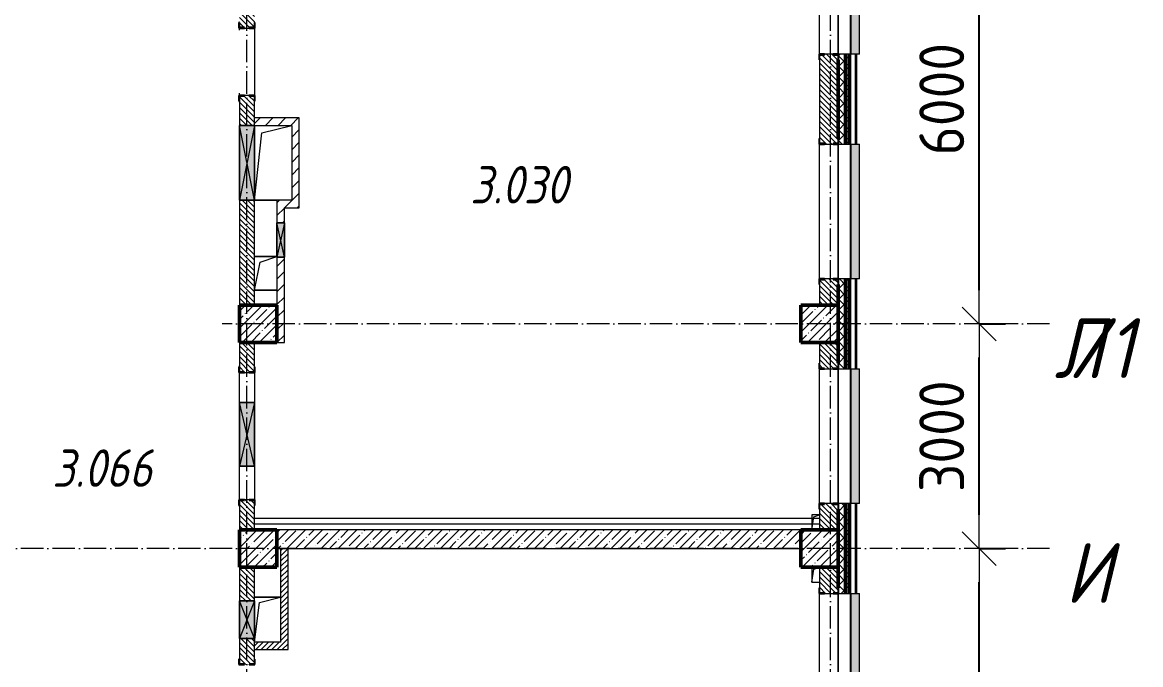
# Model space of a CAD drawing. Header units: millimetres. Extents: x 2294 to 908349, y -83289 to 219220.
# Drawn here: x 255934 to 270875, y 20806 to 29381 of the extents above; entities that cross this region are included whole.
import ezdxf

# ---------------------------------------------------------------- set-up
doc = ezdxf.new("R2010")
doc.units = ezdxf.units.MM
doc.linetypes.add('50_200_ШТРИХ_1Т_ш5_п1_п1_', pattern=[700, 500, -100, 0, -100])
for name, color, linetype, lineweight in [('A-____-____-DIMS', 7, 'Continuous', 9), ('A-DETL-____-OTLN-4', 7, 'Continuous', 18), ('A-DETL-GENF-OTLN', 7, 'Continuous', 9), ('A-FLOR-____-OTLN', 7, 'Continuous', 9), ('A-GENM-____-MCUT', 7, 'Continuous', 25), ('A-GENM-____-OTLN', 7, 'Continuous', 9), ('A-GENM-____-OTLN-1', 7, 'Continuous', 25), ('A-GLAZ-____-OTLN', 7, 'Continuous', 9), ('A-WALL-____-MCUT-1', 7, 'Continuous', 9), ('A-WALL-____-MCUT-2', 7, 'Continuous', 50), ('A-WALL-____-MCUT-3', 7, 'Continuous', 9), ('A-WALL-____-OTLN', 7, 'Continuous', 9), ('A-WALL-____-PATT-1', 7, 'Continuous', 9), ('A-WALL-FNSH-MCUT-1', 7, 'Continuous', 9), ('I-WALL-____-OTLN', 7, 'Continuous', 9), ('S-COLS-____-MCUT', 7, 'Continuous', 50), ('S-COLS-____-OTLN', 7, 'Continuous', 9), ('S-GRID-____-IDEN', 7, 'Continuous', 9), ('S-GRID-____-OTLN-1', 7, '50_200_ШТРИХ_1Т_ш5_п1_п1_', 9), ('Марки помещений', 7, 'Continuous', 9)]:
    doc.layers.add(name, color=color, linetype=linetype, lineweight=lineweight)
doc.layers.add('A-GLAZ-____-OTLN-1', color=7, linetype='Continuous', lineweight=9, true_color=0xc0c0c0)
doc.styles.add('ISOCPEUR_I', font='isocpeui.ttf', dxfattribs={"width": 0.9, "height": 2.5})
doc.styles.add('ISOCPEUR_I_2', font='isocpeui.ttf', dxfattribs={"width": 0.85, "height": 2.3})
doc.styles.add('СПДС', font='isocpeur.ttf', dxfattribs={"width": 0.9})
doc.dimstyles.new('Размера А3', dxfattribs={"dimtxt": 800, "dimasz": 450, "dimexe": 350, "dimexo": 100, "dimgap": 200, "dimtad": 1, "dimdec": 0, "dimrnd": 10, "dimzin": 0, "dimdsep": 46, "dimtxsty": 'СПДС', "dimblk": 'ARROWHEAD_6', "dimcen": 1, "dimclrd": 5, "dimclre": 5, "dimclrt": 5, "dimazin": 0, "dimtfac": 1, "dimtdec": 0, "dimtmove": 2, "dimatfit": 3, "dimfxl": 1, "dimtolj": 1, "dimtzin": 0, "dimarcsym": 0})
pattern_1 = [(45, (165583.51, 6025.28), (-70.71068, 70.71068), []), (135, (165583.51, 6025.28), (-70.71068, -70.71068), [])]
pattern_2 = [(45, (165583.51, 6025.28), (-84.85281, 84.85281), [])]
pattern_3 = [(135, (165583.507, 6025.276), (-35.35534, -35.35534), [])]
pattern_4 = [(45, (165583.507, 6025.276), (-35.35534, 35.35534), [])]

# ---------------------------------------------------------------- blocks, each defined once
blk = doc.blocks.new('ARROWHEAD_6')
at = {"color": 0, "linetype": 'Continuous'}
for p, q in [((-0.5, -0.5), (0.5, 0.5)), ((0, 0), (-1, 0))]:
    blk.add_line(p, q, dxfattribs=at)
blk = doc.blocks.new('*D2701')
at = {"layer": 'A-____-____-DIMS', "color": 0, "lineweight": -2, "transparency": 16777216}
for p, q in [((268712, 22356), (269068, 22356)), ((268718, 16806), (268718, 21906)), ((268712, 16356), (269068, 16356))]:
    blk.add_line(p, q, dxfattribs=at)
at = {"layer": 'Defpoints', "color": 0, "transparency": 16777216}
for p in [(268612, 22356), (268718, 22356), (268612, 16356)]:
    blk.add_point(p, dxfattribs=at)
at = {"layer": 'A-____-____-DIMS', "color": 0, "lineweight": -2, "transparency": 16777216, "xscale": 450, "yscale": 450, "zscale": 450}
for p, rotation in [((268718, 22356), 90), ((268718, 16356), 270)]:
    blk.add_blockref('ARROWHEAD_6', p, dxfattribs=dict(at, rotation=rotation))
at = {"layer": 'A-____-____-DIMS', "color": 0, "transparency": 16777216, "insert": (268218, 19356), "char_height": 600, "attachment_point": 5, "rotation": 90, "style": 'СПДС'}
blk.add_mtext('\\A1;6000', dxfattribs=at)
blk = doc.blocks.new('*D2702')
at = {"layer": 'A-____-____-DIMS', "color": 0, "lineweight": -2, "transparency": 16777216}
for p, q in [((268712, 25356), (269068, 25356)), ((268718, 22806), (268718, 24906)), ((268712, 22356), (269068, 22356))]:
    blk.add_line(p, q, dxfattribs=at)
at = {"layer": 'Defpoints', "color": 0, "transparency": 16777216}
for p in [(268612, 25356), (268718, 25356), (268612, 22356)]:
    blk.add_point(p, dxfattribs=at)
at = {"layer": 'A-____-____-DIMS', "color": 0, "lineweight": -2, "transparency": 16777216, "xscale": 450, "yscale": 450, "zscale": 450}
for p, rotation in [((268718, 25356), 90), ((268718, 22356), 270)]:
    blk.add_blockref('ARROWHEAD_6', p, dxfattribs=dict(at, rotation=rotation))
at = {"layer": 'A-____-____-DIMS', "color": 0, "transparency": 16777216, "insert": (268218, 23856), "char_height": 600, "attachment_point": 5, "rotation": 90, "style": 'СПДС'}
blk.add_mtext('\\A1;3000', dxfattribs=at)
blk = doc.blocks.new('*D2703')
at = {"layer": 'A-____-____-DIMS', "color": 0, "lineweight": -2, "transparency": 16777216}
for p, q in [((268712, 31356), (269068, 31356)), ((268718, 25806), (268718, 30906)), ((268712, 25356), (269068, 25356))]:
    blk.add_line(p, q, dxfattribs=at)
at = {"layer": 'Defpoints', "color": 0, "transparency": 16777216}
for p in [(268612, 31356), (268718, 31356), (268612, 25356)]:
    blk.add_point(p, dxfattribs=at)
at = {"layer": 'A-____-____-DIMS', "color": 0, "lineweight": -2, "transparency": 16777216, "xscale": 450, "yscale": 450, "zscale": 450}
for p, rotation in [((268718, 31356), 90), ((268718, 25356), 270)]:
    blk.add_blockref('ARROWHEAD_6', p, dxfattribs=dict(at, rotation=rotation))
at = {"layer": 'A-____-____-DIMS', "color": 0, "transparency": 16777216, "insert": (268218, 28356), "char_height": 600, "attachment_point": 5, "rotation": 90, "style": 'СПДС'}
blk.add_mtext('\\A1;6000', dxfattribs=at)
blk = doc.blocks.new('BSC_Колонна _Прямоугольная - 500х500-V29-АР1_План отверстий 3 этажа в осях 1-64_А-ГГ')
at = {"layer": 'S-COLS-____-OTLN'}
h = blk.add_hatch(dxfattribs=at)
h.set_pattern_fill('FP_66', color=256, style=0, pattern_type=2)
h.set_pattern_definition([(45, (-101000, -16331.04), (-114.04925, 114.04925), []), (45, (-100885.95, -16331.04), (-114.04925, 114.04925), [201.613, -40.323, 3.353, -36.97])])
h.paths.add_polyline_path([(-250, -250), (250, -250), (250, 250), (-250, 250), (-250, -116)], flags=0)
at = {"layer": 'S-COLS-____-MCUT'}
for p, q in [((250, 250), (-250, 250)), ((-250, 250), (-250, -250)), ((250, -250), (250, 250)), ((-250, -250), (250, -250))]:
    blk.add_line(p, q, dxfattribs=at)
blk = doc.blocks.new('BSC_Колонна _Прямоугольная - 500х500-V30-АР1_План отверстий 3 этажа в осях 1-64_А-ГГ')
at = {"layer": 'S-COLS-____-OTLN'}
h = blk.add_hatch(dxfattribs=at)
h.set_pattern_fill('FP_67', color=256, style=0, pattern_type=2)
h.set_pattern_definition([(45, (-93500, -16331.04), (-114.04925, 114.04925), []), (45, (-93385.95, -16331.04), (-114.04925, 114.04925), [201.613, -40.323, 3.353, -36.97])])
h.paths.add_polyline_path([(-250, -250), (250, -250), (250, 250), (-250, 250)], flags=0)
at = {"layer": 'S-COLS-____-MCUT'}
for p, q in [((250, 250), (-250, 250)), ((-250, 250), (-250, -250)), ((250, -250), (250, 250)), ((-250, -250), (250, -250))]:
    blk.add_line(p, q, dxfattribs=at)
blk = doc.blocks.new('BSC_Колонна _Прямоугольная - 500х500-V37-АР1_План отверстий 3 этажа в осях 1-64_А-ГГ')
at = {"layer": 'S-COLS-____-OTLN'}
h = blk.add_hatch(dxfattribs=at)
h.set_pattern_fill('FP_74', color=256, style=0, pattern_type=2)
h.set_pattern_definition([(45, (-101000, -19331.04), (-114.04925, 114.04925), []), (45, (-100885.95, -19331.04), (-114.04925, 114.04925), [201.613, -40.323, 3.353, -36.97])])
h.paths.add_polyline_path([(-250, -250), (250, -250), (250, 250), (-250, 250)], flags=0)
at = {"layer": 'S-COLS-____-MCUT'}
for p, q in [((250, 250), (-250, 250)), ((-250, 250), (-250, -250)), ((250, -250), (250, 250)), ((-250, -250), (250, -250))]:
    blk.add_line(p, q, dxfattribs=at)
blk = doc.blocks.new('BSC_Колонна _Прямоугольная - 500х500-V38-АР1_План отверстий 3 этажа в осях 1-64_А-ГГ')
at = {"layer": 'S-COLS-____-OTLN'}
h = blk.add_hatch(dxfattribs=at)
h.set_pattern_fill('FP_75', color=256, style=0, pattern_type=2)
h.set_pattern_definition([(45, (-93500, -19331.04), (-114.04925, 114.04925), []), (45, (-93385.95, -19331.04), (-114.04925, 114.04925), [201.613, -40.323, 3.353, -36.97])])
h.paths.add_polyline_path([(-250, -250), (250, -250), (250, 250), (-250, 250)], flags=0)
at = {"layer": 'S-COLS-____-MCUT'}
for p, q in [((250, 250), (-250, 250)), ((-250, 250), (-250, -250)), ((250, -250), (250, 250)), ((-250, -250), (250, -250))]:
    blk.add_line(p, q, dxfattribs=at)
blk = doc.blocks.new('Фахверк_СКБ_Уголок - 250_2700-27497298-АР1_План отверстий 3 этажа в осях 1-64_А-ГГ')
at = {"layer": 'A-GENM-____-MCUT'}
for p, q in [((200, 181), (125, 181)), ((125, 181), (125, 106)), ((131, 106), (131, 175)), ((131, 175), (200, 175)), ((200, 175), (200, 181)), ((125, 106), (131, 106)), ((131, -6), (125, -6)), ((125, -6), (125, -81)), ((125, -81), (200, -81)), ((131, -75), (131, -6)), ((200, -75), (131, -75)), ((200, -81), (200, -75))]:
    blk.add_line(p, q, dxfattribs=at)
blk = doc.blocks.new('АР_Перемычка - АР_Перемычка-28586037-АР1_План отверстий 3 этажа в осях 1-64_А-ГГ')
at = {"layer": 'A-GENM-____-OTLN'}
blk.add_line((-250, -100), (-243, -100), dxfattribs=at)
blk = doc.blocks.new('154_Стойка_СКБ_Уголок - СМ-2480_200-28346303-АР1_План отверстий 3 этажа в осях 1-64_А-ГГ')
at = {"layer": 'A-GENM-____-MCUT'}
for p, q in [((125, 156), (125, 81)), ((200, 156), (125, 156)), ((131, 81), (131, 150)), ((131, 150), (200, 150)), ((200, 150), (200, 156)), ((125, 81), (131, 81)), ((131, 19), (125, 19)), ((125, 19), (125, -56)), ((131, -50), (131, 19)), ((125, -56), (200, -56)), ((200, -50), (131, -50)), ((200, -56), (200, -50))]:
    blk.add_line(p, q, dxfattribs=at)
blk = doc.blocks.new('Стойка_Влож_Полоса боковая - Полоса-28213942-АР1_План отверстий 3 этажа в осях 1-64_А-ГГ')
at = {"layer": 'A-GENM-____-OTLN'}
for p, q in [((-5, 60), (0, 60)), ((-5, -60), (-5, 60)), ((0, 31), (0, -31)), ((0, -60), (-5, -60))]:
    blk.add_line(p, q, dxfattribs=at)
blk = doc.blocks.new('Фахверк_СКБ_Уголок - 200_3960-28268576-АР1_План отверстий 3 этажа в осях 1-64_А-ГГ')
at = {"layer": 'A-GENM-____-MCUT'}
for p, q in [((200, 156), (125, 156)), ((125, 156), (125, 81)), ((131, 81), (131, 150)), ((131, 150), (200, 150)), ((200, 150), (200, 156)), ((125, 81), (131, 81)), ((131, 19), (125, 19)), ((125, 19), (125, -56)), ((131, -50), (131, 19)), ((125, -56), (200, -56)), ((200, -50), (131, -50)), ((200, -56), (200, -50))]:
    blk.add_line(p, q, dxfattribs=at)
blk = doc.blocks.new('AR_Отверстие прямоугольное _в плите_ - AR_Отверстие прямоугольное _в плите_-V178-АР1_План отверстий 3 этажа в осях 1-64_А-ГГ')
at = {"layer": 'A-GENM-____-OTLN'}
for p, q in [((-50, 100), (-50, -100)), ((-50, -100), (-25, 75)), ((-25, 75), (50, 100)), ((-50, -100), (50, -100))]:
    blk.add_line(p, q, dxfattribs=at)
blk = doc.blocks.new('AR_Отверстие прямоугольное _в плите_ - AR_Отверстие прямоугольное _в плите_-V179-АР1_План отверстий 3 этажа в осях 1-64_А-ГГ')
at = {"layer": 'A-GENM-____-OTLN'}
for p, q in [((50, 100), (-50, 100)), ((-50, 100), (-50, -100)), ((-50, -100), (-25, 75)), ((-25, 75), (50, 100))]:
    blk.add_line(p, q, dxfattribs=at)
blk = doc.blocks.new('AR_Отверстие прямоугольное _в плите_ - AR_Отверстие прямоугольное _в плите_-V187-АР1_План отверстий 3 этажа в осях 1-64_А-ГГ')
at = {"layer": 'A-GENM-____-OTLN'}
for p, q in [((150, 225), (-150, 225)), ((-150, -225), (-75, 150)), ((-75, 150), (150, 225)), ((-150, -225), (150, -225))]:
    blk.add_line(p, q, dxfattribs=at)
blk = doc.blocks.new('AR_Отверстие прямоугольное _в плите_ - AR_Отверстие прямоугольное _в плите_-V188-АР1_План отверстий 3 этажа в осях 1-64_А-ГГ')
at = {"layer": 'A-GENM-____-OTLN'}
for p, q in [((175, 300), (-175, 300)), ((-105, 230), (175, 300)), ((-175, -300), (-105, 230))]:
    blk.add_line(p, q, dxfattribs=at)
blk = doc.blocks.new('AR_Отверстие прямоугольное _в плите_ - AR_Отверстие прямоугольное _в плите_-30552728-АР1_План отверстий 3 этажа в осях 1-64_А-ГГ')
at = {"layer": 'A-GENM-____-OTLN'}
for p, q in [((-150, 400), (250, 500)), ((-250, -500), (-150, 400)), ((-250, -500), (50, -500))]:
    blk.add_line(p, q, dxfattribs=at)
blk = doc.blocks.new('Отлив_СКБ - Отлив витража_120_НВФ-31885688-АР1_План отверстий 3 этажа в осях 1-64_А-ГГ')
at = {"layer": 'A-GLAZ-____-OTLN-1'}
for points in [[(4275, -2), (4800, -2), (4800, 0), (0, 0), (0, -2), (740, -2)], [(4275, -120), (4800, -120), (4800, -2), (0, -2), (0, -120), (740, -120)]]:
    blk.add_hatch(color=256, dxfattribs=at).paths.add_polyline_path(points, flags=0)
at = {"layer": 'A-GLAZ-____-OTLN'}
for p, q in [((0, 0), (4800, 0)), ((4800, -2), (0, -2)), ((0, -120), (0, -83)), ((0, -120), (4800, -120)), ((4800, -83), (4800, -120))]:
    blk.add_line(p, q, dxfattribs=at)
blk = doc.blocks.new('Отлив_СКБ - Отлив витража_120_НВФ-31885687-АР1_План отверстий 3 этажа в осях 1-64_А-ГГ')
at = {"layer": 'A-GLAZ-____-OTLN-1'}
for points in [[(0, 0), (0, -2), (1800, -2), (1800, 0), (534, 0)], [(0, -2), (0, -120), (1800, -120), (1800, -2), (534, -2)]]:
    blk.add_hatch(color=256, dxfattribs=at).paths.add_polyline_path(points, flags=0)
at = {"layer": 'A-GLAZ-____-OTLN'}
for p, q in [((0, 0), (1800, 0)), ((1800, -2), (0, -2)), ((0, -120), (0, -83)), ((0, -120), (1800, -120)), ((1800, -83), (1800, -120))]:
    blk.add_line(p, q, dxfattribs=at)
blk = doc.blocks.new('AR_Отверстие прямоугольное _в стене__БезПР - AR_Отверстие прямоугольное _в стене__БезПР-36899064-АР1_План отверстий 3 этажа в осях 1-64_А-ГГ')
at = {"layer": 'A-GLAZ-____-OTLN'}
blk.add_hatch(color=256, dxfattribs=at).paths.add_polyline_path([(500, 100), (-500, 100), (-500, -100), (500, -100)], flags=0)
at = {"layer": 'A-DETL-GENF-OTLN'}
for p, q in [((-500, -100), (-500, 100)), ((-500, 100), (500, 100)), ((500, 100), (-500, -100)), ((-500, 100), (500, -100)), ((500, 100), (-500, 100)), ((-500, 100), (-500, -100)), ((500, 100), (500, -100)), ((500, -100), (500, 100)), ((500, -100), (-500, -100)), ((-500, -100), (500, -100))]:
    blk.add_line(p, q, dxfattribs=at)
at = {"layer": 'A-GLAZ-____-OTLN'}
blk.add_line((500, 100), (-500, 100), dxfattribs=at)
blk = doc.blocks.new('AR_Отверстие прямоугольное _в стене_ - AR_Отверстие прямоугольное _в стене__ОВ-36961020-АР1_План отверстий 3 этажа в осях 1-64_А-ГГ')
at = {"layer": 'A-GLAZ-____-OTLN'}
blk.add_hatch(color=256, dxfattribs=at).paths.add_polyline_path([(230, -50), (230, 50), (-230, 50), (-230, -50)], flags=0)
at = {"layer": 'A-DETL-GENF-OTLN'}
for p, q in [((-230, -50), (-230, 50)), ((-230, 50), (230, 50)), ((230, 50), (-230, -50)), ((-230, 50), (230, -50)), ((230, 50), (-230, 50)), ((-230, 50), (-230, -50)), ((230, 50), (230, -50)), ((230, -50), (230, 50)), ((230, -50), (-230, -50)), ((-230, -50), (230, -50))]:
    blk.add_line(p, q, dxfattribs=at)
blk = doc.blocks.new('AR_Отверстие прямоугольное _в стене_ - AR_Отверстие прямоугольное _в стене__ОВ-36949509-АР1_План отверстий 3 этажа в осях 1-64_А-ГГ')
at = {"layer": 'A-GLAZ-____-OTLN'}
blk.add_hatch(color=256, dxfattribs=at).paths.add_polyline_path([(250, -100), (250, 100), (-250, 100), (-250, -100)], flags=0)
at = {"layer": 'A-DETL-GENF-OTLN'}
for p, q in [((-250, -100), (-250, 100)), ((-250, 100), (250, 100)), ((250, 100), (-250, -100)), ((-250, 100), (250, -100)), ((250, 100), (-250, 100)), ((-250, 100), (-250, -100)), ((250, 100), (250, -100)), ((250, -100), (250, 100)), ((250, -100), (-250, -100)), ((-250, -100), (250, -100))]:
    blk.add_line(p, q, dxfattribs=at)
blk = doc.blocks.new('AR_Отверстие прямоугольное _в стене_ - AR_Отверстие прямоугольное _в стене__ОВ-36927705-АР1_План отверстий 3 этажа в осях 1-64_А-ГГ')
at = {"layer": 'A-GLAZ-____-OTLN'}
blk.add_hatch(color=256, dxfattribs=at).paths.add_polyline_path([(-425, 100), (-425, -100), (425, -100), (425, 100)], flags=0)
at = {"layer": 'A-DETL-GENF-OTLN'}
for p, q in [((-425, -100), (-425, 100)), ((-425, 100), (425, 100)), ((425, 100), (-425, -100)), ((-425, 100), (425, -100)), ((425, 100), (-425, 100)), ((-425, 100), (-425, -100)), ((425, 100), (425, -100)), ((425, -100), (425, 100)), ((425, -100), (-425, -100)), ((-425, -100), (425, -100))]:
    blk.add_line(p, q, dxfattribs=at)
blk = doc.blocks.new('3floor')
at = {"layer": 'A-WALL-____-PATT-1'}
h = blk.add_hatch(dxfattribs=at)
h.set_pattern_fill('FP_1', color=256, style=0, pattern_type=2)
h.set_pattern_definition(pattern_1)
h.paths.add_polyline_path([(266934, 4006), (266934, 4956), (266840, 4956), (266840, 4881), (266834, 4881), (266834, 4006)], flags=0)
h.paths.add_polyline_path([(266840, 6756), (266934, 6756), (266934, 7956), (266840, 7956), (266840, 7881), (266834, 7881), (266834, 6831), (266840, 6831), (266840, 6759)], flags=0)
h.paths.add_polyline_path([(266934, 9756), (266934, 10956), (266840, 10956), (266840, 10881), (266834, 10881), (266834, 9831), (266840, 9831), (266840, 9756)], flags=0)
h.paths.add_polyline_path([(266934, 12756), (266934, 13956), (266840, 13956), (266840, 13881), (266834, 13881), (266834, 12831), (266840, 12831), (266840, 12756)], flags=0)
h.paths.add_polyline_path([(266840, 15756), (266934, 15756), (266934, 16956), (266840, 16956), (266840, 16881), (266834, 16881), (266834, 15831), (266840, 15831), (266840, 15762)], flags=0)
h.paths.add_polyline_path([(266840, 21756), (266934, 21756), (266934, 22956), (266840, 22956), (266840, 22881), (266834, 22881), (266834, 21831), (266840, 21831), (266840, 21762)], flags=0)
h.paths.add_polyline_path([(266840, 24756), (266934, 24756), (266934, 25956), (266840, 25956), (266840, 25881), (266834, 25881), (266834, 24831), (266840, 24831), (266840, 24762)], flags=0)
h.paths.add_polyline_path([(266934, 27756), (266934, 28956), (266840, 28956), (266840, 28881), (266834, 28881), (266834, 27831), (266840, 27831), (266840, 27756)], flags=0)
h.paths.add_polyline_path([(266840, 30756), (266934, 30756), (266934, 31956), (266840, 31956), (266840, 31881), (266834, 31881), (266834, 30831), (266840, 30831), (266840, 30762)], flags=0)
h.paths.add_polyline_path([(266934, 33756), (266934, 34956), (266840, 34956), (266840, 34881), (266834, 34881), (266834, 33831), (266840, 33831), (266840, 33756)], flags=0)
h.paths.add_polyline_path([(266934, 39756), (266934, 40956), (266840, 40956), (266840, 40881), (266834, 40881), (266834, 39831), (266840, 39831), (266840, 39756)], flags=0)
h.paths.add_polyline_path([(266840, 42756), (266934, 42756), (266934, 43956), (266840, 43956), (266840, 43881), (266834, 43881), (266834, 42831), (266840, 42831), (266840, 42762)], flags=0)
h.paths.add_polyline_path([(266934, 45756), (266934, 46956), (266840, 46956), (266840, 46881), (266834, 46881), (266834, 45831), (266840, 45831), (266840, 45756)], flags=0)
h.paths.add_polyline_path([(266934, 51756), (266934, 52821), (266834, 52821), (266834, 51831), (266840, 51831), (266840, 51756)], flags=0)
h = blk.add_hatch(dxfattribs=at)
h.set_pattern_fill('FP_1', color=256, style=0, pattern_type=2)
h.set_pattern_definition(pattern_1)
h.paths.add_polyline_path([(266934, 3956), (266984, 3956), (266984, 4956), (266934, 4956), (266934, 4006)], flags=0)
h.paths.add_polyline_path([(266934, 6756), (266984, 6756), (266984, 7956), (266934, 7956), (266934, 6759)], flags=0)
h.paths.add_polyline_path([(266984, 9756), (266984, 10956), (266934, 10956), (266934, 9756)], flags=0)
h.paths.add_polyline_path([(266984, 12756), (266984, 13956), (266934, 13956), (266934, 12756)], flags=0)
h.paths.add_polyline_path([(266934, 15756), (266984, 15756), (266984, 16956), (266934, 16956), (266934, 16220)], flags=0)
h.paths.add_polyline_path([(266934, 21756), (266984, 21756), (266984, 22956), (266934, 22956), (266934, 22240)], flags=0)
h.paths.add_polyline_path([(266984, 24756), (266984, 25956), (266934, 25956), (266934, 24756)], flags=0)
h.paths.add_polyline_path([(266984, 27756), (266984, 28956), (266934, 28956), (266934, 27756)], flags=0)
h.paths.add_polyline_path([(266934, 30756), (266984, 30756), (266984, 31956), (266934, 31956), (266934, 30840)], flags=0)
h.paths.add_polyline_path([(266934, 33756), (266984, 33756), (266984, 34956), (266934, 34956), (266934, 34280)], flags=0)
h.paths.add_polyline_path([(266934, 39756), (266984, 39756), (266984, 40956), (266934, 40956), (266934, 40301)], flags=0)
h.paths.add_polyline_path([(266984, 42756), (266984, 43956), (266934, 43956), (266934, 42756)], flags=0)
h.paths.add_polyline_path([(266934, 45756), (266984, 45756), (266984, 46956), (266934, 46956), (266934, 46321)], flags=0)
h.paths.add_polyline_path([(266934, 51756), (266984, 51756), (266984, 52821), (266934, 52821), (266934, 52341)], flags=0)
h = blk.add_hatch(dxfattribs=at)
h.set_pattern_fill('FP_3', color=256, style=0, pattern_type=2)
h.set_pattern_definition([(45, (165583.51, 6025.28), (-85.53659, 85.53659), []), (45, (165640.53, 6025.28), (-85.53659, 85.53659), [])])
h.paths.add_polyline_path([(267064, 3856), (267084, 3856), (267084, 4956), (267064, 4956), (267064, 3876)], flags=0)
h.paths.add_polyline_path([(267084, 6756), (267084, 7956), (267064, 7956), (267064, 6756)], flags=0)
h.paths.add_polyline_path([(267064, 9756), (267084, 9756), (267084, 10956), (267064, 10956), (267064, 10199)], flags=0)
h.paths.add_polyline_path([(267064, 12756), (267084, 12756), (267084, 13956), (267064, 13956), (267064, 12780)], flags=0)
h.paths.add_polyline_path([(267084, 15756), (267084, 16956), (267064, 16956), (267064, 15756)], flags=0)
h.paths.add_polyline_path([(267084, 21756), (267084, 22956), (267064, 22956), (267064, 21756)], flags=0)
h.paths.add_polyline_path([(267084, 24756), (267084, 25956), (267064, 25956), (267064, 24756)], flags=0)
h.paths.add_polyline_path([(267084, 27756), (267084, 28956), (267064, 28956), (267064, 27756)], flags=0)
h.paths.add_polyline_path([(267064, 30756), (267084, 30756), (267084, 31956), (267064, 31956), (267064, 30840)], flags=0)
h.paths.add_polyline_path([(267084, 33756), (267084, 34956), (267064, 34956), (267064, 33756)], flags=0)
h.paths.add_polyline_path([(267084, 39756), (267084, 40956), (267064, 40956), (267064, 39756)], flags=0)
h.paths.add_polyline_path([(267064, 42756), (267084, 42756), (267084, 43956), (267064, 43956), (267064, 42881)], flags=0)
h.paths.add_polyline_path([(267084, 45756), (267084, 46956), (267064, 46956), (267064, 45756)], flags=0)
h.paths.add_polyline_path([(267084, 51756), (267084, 52821), (267064, 52821), (267064, 51756)], flags=0)
h = blk.add_hatch(dxfattribs=at)
h.set_pattern_fill('FP_6', color=256, style=0, pattern_type=2)
h.set_pattern_definition(pattern_3)
h.paths.add_polyline_path([(258834, 25606), (259034, 25606), (259034, 27006), (258834, 27006)], flags=0)
h.paths.add_polyline_path([(258834, 28006), (259034, 28006), (259034, 28400), (258965, 28400), (258965, 28406), (258903, 28406), (258903, 28400), (258834, 28400), (258834, 28331)], flags=0)
h.paths.add_polyline_path([(258965, 29306), (258965, 29312), (259034, 29312), (259034, 30306), (258834, 30306), (258834, 29312), (258903, 29312), (258903, 29306)], flags=0)
h.paths.add_polyline_path([(258878, 30706), (259034, 30706), (259034, 30806), (258834, 30806), (258834, 30706)], flags=0)
h.paths.add_polyline_path([(259034, 31006), (259034, 31106), (258834, 31106), (258834, 31006), (258845, 31006)], flags=0)
h = blk.add_hatch(dxfattribs=at)
h.set_pattern_fill('FP_6', color=256, style=0, pattern_type=2)
h.set_pattern_definition(pattern_3)
h.paths.add_polyline_path([(266834, 25606), (266834, 25950), (266765, 25950), (266765, 25956), (266653, 25956), (266653, 25950), (266584, 25950), (266584, 25606)], flags=0)
h.paths.add_polyline_path([(266765, 27756), (266765, 27762), (266834, 27762), (266834, 28950), (266765, 28950), (266765, 28956), (266653, 28956), (266653, 28950), (266584, 28950), (266584, 27762), (266653, 27762), (266653, 27756)], flags=0)
h.paths.add_polyline_path([(266653, 30756), (266765, 30756), (266765, 30762), (266834, 30762), (266834, 31106), (266584, 31106), (266584, 30762), (266653, 30762)], flags=0)
h = blk.add_hatch(dxfattribs=at)
h.set_pattern_fill('FP_4', color=256, style=0, pattern_type=2)
h.set_pattern_definition(pattern_2)
h.paths.add_polyline_path([(259534, 28006), (259634, 28006), (259634, 28106), (259034, 28106), (259034, 28006), (259245, 28006)], flags=0)
h = blk.add_hatch(dxfattribs=at)
h.set_pattern_fill('FP_4', color=256, style=0, pattern_type=2)
h.set_pattern_definition(pattern_2)
h.paths.add_polyline_path([(259634, 26906), (259634, 28006), (259534, 28006), (259534, 26906)], flags=0)
h = blk.add_hatch(dxfattribs=at)
h.set_pattern_fill('FP_4', color=256, style=0, pattern_type=2)
h.set_pattern_definition(pattern_2)
h.paths.add_polyline_path([(259434, 26906), (259534, 26906), (259534, 27006), (259334, 27006), (259334, 26906)], flags=0)
h = blk.add_hatch(dxfattribs=at)
h.set_pattern_fill('FP_4', color=256, style=0, pattern_type=2)
h.set_pattern_definition(pattern_2)
h.paths.add_polyline_path([(259434, 25106), (259434, 26246), (259334, 26246), (259334, 25106)], flags=0)
h.paths.add_polyline_path([(259434, 26706), (259434, 26906), (259334, 26906), (259334, 26706)], flags=0)
h = blk.add_hatch(dxfattribs=at)
h.set_pattern_fill('FP_6', color=256, style=0, pattern_type=2)
h.set_pattern_definition(pattern_3)
h.paths.add_polyline_path([(259034, 22606), (259034, 23000), (258965, 23000), (258965, 23006), (258903, 23006), (258903, 23000), (258834, 23000), (258834, 22606), (258994, 22606)], flags=0)
h.paths.add_polyline_path([(258903, 24706), (258965, 24706), (258965, 24712), (259034, 24712), (259034, 25106), (258834, 25106), (258834, 24712), (258903, 24712)], flags=0)
h = blk.add_hatch(dxfattribs=at)
h.set_pattern_fill('FP_6', color=256, style=0, pattern_type=2)
h.set_pattern_definition(pattern_3)
h.paths.add_polyline_path([(266765, 22606), (266834, 22606), (266834, 22950), (266765, 22950), (266765, 22956), (266653, 22956), (266653, 22950), (266584, 22950), (266584, 22606)], flags=0)
h.paths.add_polyline_path([(266765, 24756), (266765, 24762), (266834, 24762), (266834, 25106), (266584, 25106), (266584, 24762), (266653, 24762), (266653, 24756)], flags=0)
h = blk.add_hatch(dxfattribs=at)
h.set_pattern_fill('FP_38', color=256, style=0, pattern_type=2)
h.set_pattern_definition([(45, (165583.5, 6025.28), (-114.04925, 114.04925), []), (45, (165697.56, 6025.28), (-114.04925, 114.04925), [201.612, -40.322, 3.353, -36.97])])
h.paths.add_polyline_path([(266334, 22356), (266334, 22606), (259334, 22606), (259334, 22356), (266315, 22356)], flags=0)
h = blk.add_hatch(dxfattribs=at)
h.set_pattern_fill('FP_5', color=256, style=0, pattern_type=2)
h.set_pattern_definition(pattern_4)
h.paths.add_polyline_path([(259484, 21106), (259484, 22356), (259384, 22356), (259384, 21106)], flags=0)
h = blk.add_hatch(dxfattribs=at)
h.set_pattern_fill('FP_6', color=256, style=0, pattern_type=2)
h.set_pattern_definition(pattern_3)
h.paths.add_polyline_path([(259034, 16606), (259034, 19000), (258965, 19000), (258965, 19006), (258903, 19006), (258903, 19000), (258834, 19000), (258834, 16606)], flags=0)
h.paths.add_polyline_path([(258903, 20806), (258965, 20806), (258965, 20812), (259034, 20812), (259034, 21156), (258834, 21156), (258834, 20812), (258903, 20812)], flags=0)
h.paths.add_polyline_path([(259034, 21656), (259034, 22106), (258834, 22106), (258834, 21656), (258964, 21656)], flags=0)
h = blk.add_hatch(dxfattribs=at)
h.set_pattern_fill('FP_6', color=256, style=0, pattern_type=2)
h.set_pattern_definition(pattern_3)
h.paths.add_polyline_path([(266834, 16606), (266834, 16950), (266765, 16950), (266765, 16956), (266653, 16956), (266653, 16950), (266584, 16950), (266584, 16606), (266765, 16606)], flags=0)
h.paths.add_polyline_path([(266765, 21756), (266765, 21762), (266834, 21762), (266834, 22106), (266584, 22106), (266584, 21762), (266653, 21762), (266653, 21756)], flags=0)
h = blk.add_hatch(dxfattribs=at)
h.set_pattern_fill('FP_5', color=256, style=0, pattern_type=2)
h.set_pattern_definition(pattern_4)
h.paths.add_polyline_path([(259034, 21006), (259484, 21006), (259484, 21106), (259034, 21106)], flags=0)
at = {"layer": 'A-DETL-____-OTLN-4'}
for p, q in [((266584, 22756), (259034, 22756)), ((266584, 22681), (259034, 22681))]:
    blk.add_line(p, q, dxfattribs=at)
at = {"layer": 'A-FLOR-____-OTLN'}
for p, q in [((259334, 27006), (259034, 27006)), ((259034, 26256), (259334, 26256)), ((259334, 25806), (259034, 25806)), ((259034, 21706), (259384, 21706))]:
    blk.add_line(p, q, dxfattribs=at)
at = {"layer": 'A-WALL-____-MCUT-1'}
for p, q in [((266334, 22606), (259334, 22606)), ((259334, 22356), (266334, 22356))]:
    blk.add_line(p, q, dxfattribs=at)
at = {"layer": 'A-WALL-____-MCUT-2'}
for p, q in [((266834, 28881), (266834, 27831)), ((266834, 27831), (266834, 28881)), ((266934, 27756), (266934, 28956)), ((266984, 27756), (266984, 28956)), ((266834, 25881), (266834, 25606)), ((266834, 25606), (266834, 25881)), ((266934, 24756), (266934, 25956)), ((266984, 24756), (266984, 25956)), ((266834, 25106), (266834, 24831)), ((266834, 24831), (266834, 25106)), ((266834, 22881), (266834, 22606)), ((266934, 21756), (266934, 22956)), ((266984, 21756), (266984, 22956)), ((266834, 22106), (266834, 21831))]:
    blk.add_line(p, q, dxfattribs=at)
at = {"layer": 'A-WALL-____-MCUT-3'}
for p, q in [((266584, 28881), (266584, 27831)), ((266765, 28956), (266653, 28956)), ((267064, 28956), (266840, 28956)), ((267064, 27756), (267064, 28956)), ((258834, 28331), (258834, 28006)), ((259034, 28006), (259034, 28331)), ((266653, 27756), (266765, 27756)), ((266840, 27756), (267064, 27756)), ((258834, 27006), (258834, 25606)), ((259034, 25606), (259034, 27006)), ((266584, 25881), (266584, 25606)), ((266765, 25956), (266653, 25956)), ((267064, 25956), (266840, 25956)), ((267064, 24756), (267064, 25956)), ((258834, 25106), (258834, 24781)), ((259034, 24781), (259034, 25106)), ((266584, 25106), (266584, 24831)), ((258903, 24706), (258965, 24706)), ((266653, 24756), (266765, 24756)), ((266840, 24756), (267064, 24756)), ((258834, 22931), (258834, 22606)), ((259034, 22606), (259034, 22931)), ((266584, 22881), (266584, 22606)), ((266765, 22956), (266653, 22956)), ((267064, 22956), (266840, 22956)), ((267064, 21756), (267064, 22956)), ((258834, 22106), (258834, 21656)), ((259034, 21656), (259034, 22106)), ((266584, 22106), (266584, 21831)), ((266653, 21756), (266765, 21756)), ((266840, 21756), (267064, 21756)), ((258834, 21156), (258834, 20881)), ((259034, 20881), (259034, 21156))]:
    blk.add_line(p, q, dxfattribs=at)
at = {"layer": 'A-WALL-____-OTLN'}
for p, q in [((266584, 28956), (266584, 30756)), ((266834, 28956), (266834, 30756)), ((266834, 30756), (266834, 28956)), ((266584, 25956), (266584, 27756)), ((266834, 25956), (266834, 27756)), ((266834, 27756), (266834, 25956)), ((266584, 22956), (266584, 24756)), ((266834, 22956), (266834, 24756)), ((266834, 24756), (266834, 22956)), ((266584, 16956), (266584, 21756)), ((266834, 16956), (266834, 21756)), ((266834, 21756), (266834, 16956))]:
    blk.add_line(p, q, dxfattribs=at)
at = {"layer": 'A-WALL-FNSH-MCUT-1'}
for p, q in [((267084, 28956), (267064, 28956)), ((267064, 28956), (267064, 27756)), ((267084, 27756), (267084, 28956)), ((259634, 28106), (259034, 28106)), ((259634, 26906), (259634, 28106)), ((259034, 28006), (259534, 28006)), ((259534, 28006), (259534, 27006)), ((267064, 27756), (267084, 27756)), ((259534, 27006), (259334, 27006)), ((259334, 27006), (259334, 26706)), ((259434, 26906), (259634, 26906)), ((259434, 26706), (259434, 26906)), ((259334, 26246), (259334, 25606)), ((259434, 25106), (259434, 26246)), ((267084, 25956), (267064, 25956)), ((267064, 25956), (267064, 24756)), ((267084, 24756), (267084, 25956)), ((259334, 25106), (259434, 25106)), ((267064, 24756), (267084, 24756)), ((267084, 22956), (267064, 22956)), ((267064, 22956), (267064, 21756)), ((267084, 21756), (267084, 22956)), ((259384, 22356), (259384, 21106)), ((259484, 21006), (259484, 22356)), ((267064, 21756), (267084, 21756)), ((259384, 21106), (259034, 21106)), ((259034, 21006), (259484, 21006))]:
    blk.add_line(p, q, dxfattribs=at)
at = {"layer": 'I-WALL-____-OTLN'}
for p, q in [((258834, 29276), (258834, 29306)), ((259034, 29306), (259034, 28406)), ((258834, 28406), (258834, 28436)), ((258834, 24306), (258834, 24706)), ((259034, 24706), (259034, 24306)), ((258834, 23006), (258834, 23456)), ((259034, 23456), (259034, 23006))]:
    blk.add_line(p, q, dxfattribs=at)
at = {"layer": 'A-GENM-____-OTLN'}
for name, p, rotation in [('Стойка_Влож_Полоса боковая - Полоса-28213942-АР1_План отверстий 3 этажа в осях 1-64_А-ГГ', (258934, 29306), 89.99999999999991), ('Стойка_Влож_Полоса боковая - Полоса-28213942-АР1_План отверстий 3 этажа в осях 1-64_А-ГГ', (258934, 28406), 269.9999999999999), ('АР_Перемычка - АР_Перемычка-28586037-АР1_План отверстий 3 этажа в осях 1-64_А-ГГ', (258934, 28406), 89.9999999999999), ('Стойка_Влож_Полоса боковая - Полоса-28213942-АР1_План отверстий 3 этажа в осях 1-64_А-ГГ', (258934, 23006), 269.9999999999999)]:
    blk.add_blockref(name, p, dxfattribs=dict(at, rotation=rotation))
for name, p in [('AR_Отверстие прямоугольное _в плите_ - AR_Отверстие прямоугольное _в плите_-30552728-АР1_План отверстий 3 этажа в осях 1-64_А-ГГ', (259284, 27506)), ('AR_Отверстие прямоугольное _в плите_ - AR_Отверстие прямоугольное _в плите_-V187-АР1_План отверстий 3 этажа в осях 1-64_А-ГГ', (259184, 26031)), ('AR_Отверстие прямоугольное _в плите_ - AR_Отверстие прямоугольное _в плите_-V179-АР1_План отверстий 3 этажа в осях 1-64_А-ГГ', (266534, 22706)), ('AR_Отверстие прямоугольное _в плите_ - AR_Отверстие прямоугольное _в плите_-V178-АР1_План отверстий 3 этажа в осях 1-64_А-ГГ', (266534, 22006)), ('AR_Отверстие прямоугольное _в плите_ - AR_Отверстие прямоугольное _в плите_-V188-АР1_План отверстий 3 этажа в осях 1-64_А-ГГ', (259209, 21406))]:
    blk.add_blockref(name, p, dxfattribs=at)
at = {"layer": 'A-GENM-____-OTLN-1'}
for name, p, rotation in [('154_Стойка_СКБ_Уголок - СМ-2480_200-28346303-АР1_План отверстий 3 этажа в осях 1-64_А-ГГ', (258984, 29181), 89.9999999999999), ('Фахверк_СКБ_Уголок - 250_2700-27497298-АР1_План отверстий 3 этажа в осях 1-64_А-ГГ', (266659, 29081), 269.9999999999999), ('154_Стойка_СКБ_Уголок - СМ-2480_200-28346303-АР1_План отверстий 3 этажа в осях 1-64_А-ГГ', (258884, 28531), 269.9999999999999), ('Фахверк_СКБ_Уголок - 250_2700-27497298-АР1_План отверстий 3 этажа в осях 1-64_А-ГГ', (266759, 27631), 89.99999999999993), ('Фахверк_СКБ_Уголок - 250_2700-27497298-АР1_План отверстий 3 этажа в осях 1-64_А-ГГ', (266659, 26081), 269.9999999999999), ('Фахверк_СКБ_Уголок - 250_2700-27497298-АР1_План отверстий 3 этажа в осях 1-64_А-ГГ', (266759, 24631), 89.9999999999999), ('Фахверк_СКБ_Уголок - 200_3960-28268576-АР1_План отверстий 3 этажа в осях 1-64_А-ГГ', (258984, 24581), 89.9999999999999), ('154_Стойка_СКБ_Уголок - СМ-2480_200-28346303-АР1_План отверстий 3 этажа в осях 1-64_А-ГГ', (258884, 23131), 269.9999999999999), ('Фахверк_СКБ_Уголок - 250_2700-27497298-АР1_План отверстий 3 этажа в осях 1-64_А-ГГ', (266659, 23081), 269.9999999999999), ('Фахверк_СКБ_Уголок - 250_2700-27497298-АР1_План отверстий 3 этажа в осях 1-64_А-ГГ', (266759, 21631), 89.9999999999999), ('154_Стойка_СКБ_Уголок - СМ-2480_200-28346303-АР1_План отверстий 3 этажа в осях 1-64_А-ГГ', (258984, 20681), 89.9999999999999)]:
    blk.add_blockref(name, p, dxfattribs=dict(at, rotation=rotation))
at = {"layer": 'A-GLAZ-____-OTLN'}
for name, p, rotation in [('Отлив_СКБ - Отлив витража_120_НВФ-31885687-АР1_План отверстий 3 этажа в осях 1-64_А-ГГ', (267001, 28956), 90), ('AR_Отверстие прямоугольное _в стене__БезПР - AR_Отверстие прямоугольное _в стене__БезПР-36899064-АР1_План отверстий 3 этажа в осях 1-64_А-ГГ', (258934, 27506), 269.9999999999999), ('Отлив_СКБ - Отлив витража_120_НВФ-31885687-АР1_План отверстий 3 этажа в осях 1-64_А-ГГ', (267001, 25956), 90), ('AR_Отверстие прямоугольное _в стене_ - AR_Отверстие прямоугольное _в стене__ОВ-36961020-АР1_План отверстий 3 этажа в осях 1-64_А-ГГ', (259384, 26476), 270), ('Отлив_СКБ - Отлив витража_120_НВФ-31885687-АР1_План отверстий 3 этажа в осях 1-64_А-ГГ', (267001, 22956), 90), ('AR_Отверстие прямоугольное _в стене_ - AR_Отверстие прямоугольное _в стене__ОВ-36927705-АР1_План отверстий 3 этажа в осях 1-64_А-ГГ', (258934, 23881), 269.9999999999999), ('Отлив_СКБ - Отлив витража_120_НВФ-31885688-АР1_План отверстий 3 этажа в осях 1-64_А-ГГ', (267001, 16956), 90), ('AR_Отверстие прямоугольное _в стене_ - AR_Отверстие прямоугольное _в стене__ОВ-36949509-АР1_План отверстий 3 этажа в осях 1-64_А-ГГ', (258934, 21406), 269.9999999999999)]:
    blk.add_blockref(name, p, dxfattribs=dict(at, rotation=rotation))
at = {"layer": 'S-COLS-____-OTLN'}
for name, p in [('BSC_Колонна _Прямоугольная - 500х500-V38-АР1_План отверстий 3 этажа в осях 1-64_А-ГГ', (259084, 25356)), ('BSC_Колонна _Прямоугольная - 500х500-V37-АР1_План отверстий 3 этажа в осях 1-64_А-ГГ', (266584, 25356)), ('BSC_Колонна _Прямоугольная - 500х500-V30-АР1_План отверстий 3 этажа в осях 1-64_А-ГГ', (259084, 22356)), ('BSC_Колонна _Прямоугольная - 500х500-V29-АР1_План отверстий 3 этажа в осях 1-64_А-ГГ', (266584, 22356))]:
    blk.add_blockref(name, p, dxfattribs=at)
at = {"layer": 'Марки помещений', "char_height": 500, "width": 785.65, "attachment_point": 1, "style": 'ISOCPEUR_I_2'}
for s, insert in [('3.030', (261918, 27464)), ('3.066', (256335, 23680))]:
    blk.add_mtext(s, dxfattribs=dict(at, insert=insert))
blk = doc.blocks.new('3osi')
at = {"layer": 'S-GRID-____-OTLN-1', "color": 251, "ltscale": 0.6, "true_color": 0x636466}
for p, q in [((258933.5, 1542.7), (258933.5, 55906.2)), ((266733.5, 1542.7), (266733.5, 55906.2)), ((269657.9, 25356.3), (258604.8, 25356.3)), ((269657.9, 22356.3), (232910.3, 22356.3))]:
    blk.add_line(p, q, dxfattribs=at)
at = {"layer": 'S-GRID-____-IDEN', "char_height": 800, "attachment_point": 1, "style": 'ISOCPEUR_I'}
for s, insert, width in [('\\fISOCPEUR|b0|i1|c204|p34|;\\W.9;Л', (269722.4, 25432.4), 223.671), ('/1', (269907, 25432.4), 346.329), ('\\fISOCPEUR|b0|i1|c204|p34|;\\W.9;И', (269865.1, 22432.4), 223.671)]:
    blk.add_mtext(s, dxfattribs=dict(at, insert=insert, width=width))
at = {"layer": 'A-____-____-DIMS'}
for base, p1, p2, picture, middle in [((268717.7, 31356.3), (268611.7, 25356.3), (268611.7, 31356.3), '*D2703', (268217.7, 28356.3)), ((268717.7, 25356.3), (268611.7, 22356.3), (268611.7, 25356.3), '*D2702', (268217.7, 23856.3)), ((268717.7, 22356.3), (268611.7, 16356.3), (268611.7, 22356.3), '*D2701', (268217.7, 19356.3))]:
    dim = blk.add_linear_dim(base=base, p1=p1, p2=p2, angle=90, dimstyle='Размера А3', override={"dimtxt": 600, "dimclrd": 0, "dimclre": 0, "dimclrt": 0}, dxfattribs=at)
    dim.commit()
    dim.dimension.update_dxf_attribs({"geometry": picture, "text_midpoint": middle})

msp = doc.modelspace()

# ---------------------------------------------------------------- block references
for name in ['3osi', '3floor']:
    msp.add_blockref(name, (0, 0))

doc.saveas('drawing.dxf')
